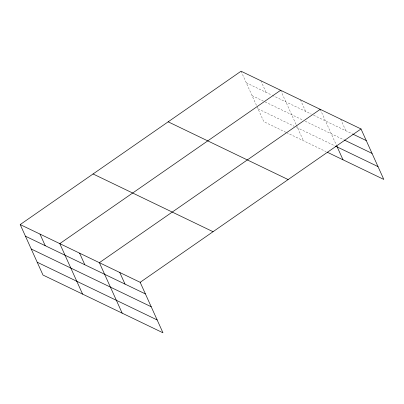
<?xml version="1.0" encoding="UTF-8"?>
<svg xmlns="http://www.w3.org/2000/svg" width="404" height="404" viewBox="0 0 404 404"><rect width="100%" height="100%" fill="white"/><g stroke="black" fill="none" stroke-linecap="round" stroke-linejoin="round"><path stroke-width="0.3" stroke-dasharray="2.02 1.52" d="M246.283 82.82L271.73 95.066M272.296 95.339L311.322 114.125M313.585 115.211L352.091 133.744M252.071 95.647L264.514 101.631M265.08 101.904L302.975 120.145M305.237 121.23L343.718 139.754M258.04 108.858L294.233 126.28M296.496 127.371L334.956 145.879M285.886 132.3L263.827 121.685L257 106.56M286.451 132.573L326.043 151.626M340.617 119.14L345.854 130.744M320.221 109.322L336.441 145.243M300.424 99.798L305.666 111.403M280.634 90.269L296.071 124.467M296.334 125.043L303.419 140.738M260.838 80.744L266.074 92.344M241.042 71.215L256.742 105.984"/><path stroke-width="0.61" d="M20.2 224.573L140.173 282.315L162.958 332.785L42.986 275.043L20.2 224.573L241.042 71.215L361.014 128.957L383.8 179.427L327.174 152.172M280.634 90.269L59.792 243.627L82.578 294.097M320.221 109.322L99.379 262.686L122.17 313.151M140.173 282.315L361.014 128.957M352.657 134.017L366.251 140.562M344.284 140.026L372.044 153.389M335.522 146.152L378.008 166.599M168.165 121.821L288.133 179.568M93.077 173.967L213.049 231.709M25.442 236.178L145.41 293.92M31.229 249.005L151.202 306.747M37.198 262.216L157.166 319.958M336.699 145.819L343.011 159.792M119.776 272.498L125.018 284.103M79.588 253.156L84.825 264.761M39.996 234.103L45.233 245.708"/></g></svg>
